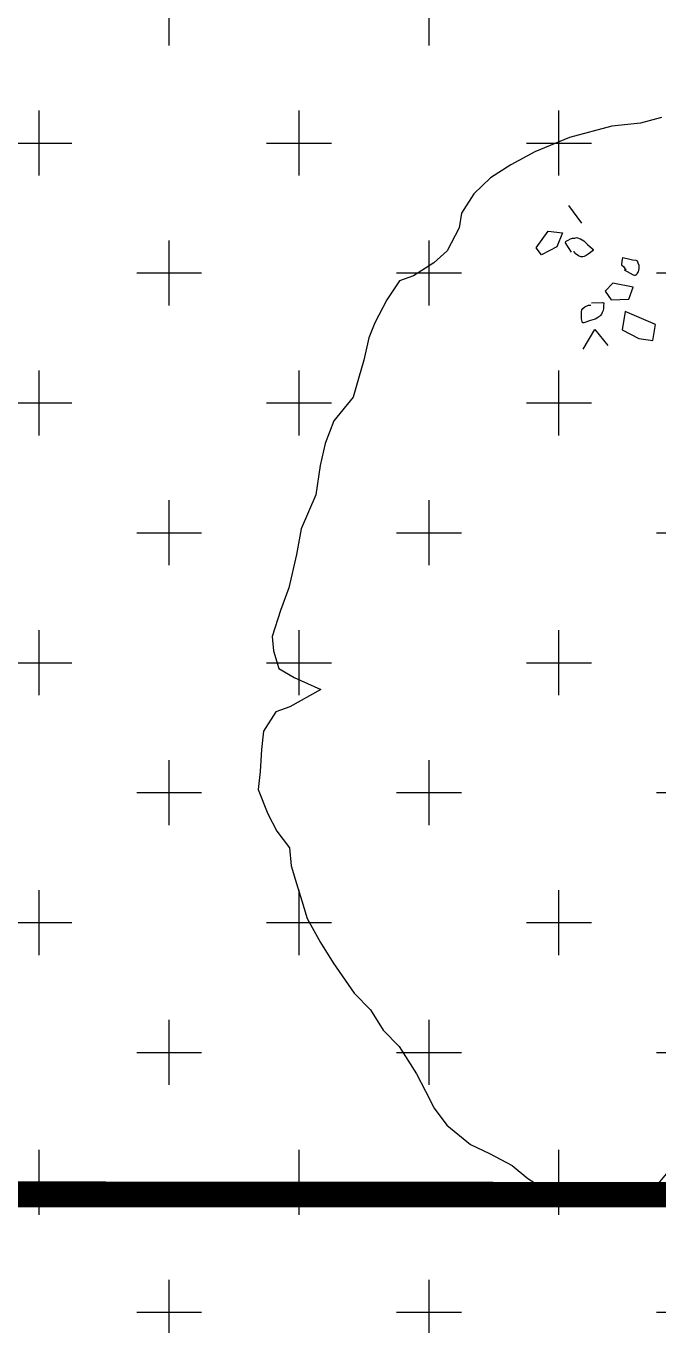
# Model space of a CAD drawing. Header units: metres. Extents: x 71066629 to 71645179, y 84793221 to 85208804.
# Drawn here: x 71285218 to 71289080, y 85024042 to 85031978 of the extents above; entities that cross this region are included whole.
import ezdxf

# ---------------------------------------------------------------- set-up
doc = ezdxf.new("R2010")
doc.units = ezdxf.units.M
doc.header["$LTSCALE"] = 1000
doc.linetypes.add('HIDDENX2', pattern=[19.049999999999997, 12.7, -6.35])
for name, color, linetype in [('A_SITEP_PLANT', 85, 'Continuous'), ('G-BSMT-OTLN', 5, 'HIDDENX2'), ('G-PLTG', 105, 'Continuous')]:
    doc.layers.add(name, color=color, linetype=linetype)

# ---------------------------------------------------------------- blocks, each defined once
blk = doc.blocks.new('A$C1F6C256B')
at = {"layer": 'A_SITEP_PLANT'}
for p, q in [((1318.097973540018, 4291.727245808463), (1264.785407084681, 4363.345617559448)), ((1318.097973540018, 4291.727245808463), (1264.785407084681, 4363.345617559448)), ((1131.893351090257, 4190.971924650774), (1180.97796724987, 4259.3547952433)), ((1131.893351090257, 4190.971924650774), (1180.97796724987, 4259.3547952433)), ((1180.97796724987, 4259.3547952433), (1239.312438831316, 4251.565258438088)), ((1180.97796724987, 4259.3547952433), (1239.312438831316, 4251.565258438088)), ((1239.312438831316, 4251.565258438088), (1216.066580242769, 4195.043071364839)), ((1239.312438831316, 4251.565258438088), (1216.066580242769, 4195.043071364839)), ((1153.378962853807, 4162.947876524821), (1131.893351090257, 4190.971924650774)), ((1153.378962853807, 4162.947876524821), (1131.893351090257, 4190.971924650774)), ((1216.066580242769, 4195.043071364839), (1153.378962853807, 4162.947876524821)), ((1216.066580242769, 4195.043071364839), (1153.378962853807, 4162.947876524821)), ((1443.599912244768, 4047.569325305172), (1412.406469291018, 4015.14843804267)), ((1443.599912244768, 4047.569325305172), (1412.406469291018, 4015.14843804267)), ((1527.147797315032, 4031.345237376518), (1443.599912244768, 4047.569325305172)), ((1527.147797315032, 4031.345237376518), (1443.599912244768, 4047.569325305172)), ((1508.979310402123, 3981.800584983721), (1527.147797315032, 4031.345237376518)), ((1508.979310402123, 3981.800584983721), (1527.147797315032, 4031.345237376518)), ((1412.406469291018, 4015.14843804267), (1437.551128740248, 3979.799049899768)), ((1412.406469291018, 4015.14843804267), (1437.551128740248, 3979.799049899768)), ((1437.551128740248, 3979.799049899768), (1508.979310402123, 3981.800584983721)), ((1437.551128740248, 3979.799049899768), (1508.979310402123, 3981.800584983721)), ((1494.476424120192, 3932.00725420806), (1481.948406350101, 3857.120886165416)), ((1494.476424120192, 3932.00725420806), (1481.948406350101, 3857.120886165416)), ((1618.293994075386, 3878.891576869588), (1494.476424120192, 3932.00725420806)), ((1618.293994075386, 3878.891576869588), (1494.476424120192, 3932.00725420806)), ((1606.878234266653, 3813.219474645012), (1618.293994075386, 3878.891576869588)), ((1606.878234266653, 3813.219474645012), (1618.293994075386, 3878.891576869588)), ((1323.758009000041, 3777.950554907555), (1370.373561948189, 3859.040769412183)), ((1323.758009000041, 3777.950554907555), (1370.373561948189, 3859.040769412183)), ((1370.373561948189, 3859.040769412183), (1423.29154575523, 3793.454137153924)), ((1370.373561948189, 3859.040769412183), (1423.29154575523, 3793.454137153924)), ((1481.948406350101, 3857.120886165416), (1549.887928289943, 3821.749297759758)), ((1481.948406350101, 3857.120886165416), (1549.887928289943, 3821.749297759758)), ((1549.887928289943, 3821.749297759758), (1606.878234266653, 3813.219474645012)), ((1549.887928289943, 3821.749297759758), (1606.878234266653, 3813.219474645012)), ((1423.29154575523, 3793.454137153924), (1423.29154575523, 3793.454137153924)), ((1423.29154575523, 3793.454137153924), (1423.29154575523, 3793.454137153924))]:
    blk.add_line(p, q, dxfattribs=at)
for points in [[(1642.305664752203, 4721.926305813075), (1556.382073184126, 4698.663585379749), (1439.765333458432, 4687.137301912531), (1267.807040899759, 4640.801579416671), (1126.351758878562, 4582.712403277168), (1028.699635377969, 4528.748435532529), (945.549205326126, 4476.422053269635), (878.4789468033123, 4410.913125867752), (827.356295871723, 4332.412803338433), (818.5908894624445, 4272.666669974831), (768.921014415333, 4179.539820859034), (714.9463471671334, 4129.894665983651), (631.803126731771, 4077.567220263795), (575.0354790056008, 4057.186244616838), (523.9128280024161, 3978.68592192579), (474.2627719888114, 3885.358555483108), (450.850324730156, 3824.36719942966), (430.3491767723463, 3733.920882148901), (408.3824696831871, 3658.302304325247), (386.4355815559393, 3582.483208958671), (307.7082624550094, 3486.484350815736), (272.5798926819116, 3394.592293437483), (252.0589258337859, 3304.346493717283), (234.4364749674569, 3184.846945703437), (174.5682365890243, 3046.399972258864), (155.493009838101, 2941.526950759377), (124.7608963397215, 2806.162239437108), (89.71824310789816, 2714.481130562898), (56.03561357589206, 2607.961851351254), (61.77911023132037, 2549.852240093344), (83.61538768949686, 2478.360629601783), (146.1463511046022, 2440.431476439466), (253.997510519519, 2392.213385480893), (128.6153643845464, 2320.940968659212), (71.74921679752879, 2300.550257387659), (20.62656586657977, 2222.049934777431), (13.2154354804079, 2147.667539355782), (7.321690448035952, 2058.867479724402), (0.002024136018008, 1984.49412459007), (39.14035925449571, 1885.373097831995), (75.49814933928428, 1815.318555576203), (126.4707256511902, 1746.907448278682), (133.6796076080063, 1673.971856564633), (155.4172115197289, 1602.472269467224), (177.2338440620806, 1531.179417454725), (198.9714479016257, 1459.679830276844), (252.7370048359153, 1362.004543759744), (305.1482856743969, 1278.965519363468), (390.9609190578922, 1154.92105175191), (456.4551817540778, 1087.945253680053), (508.7944697493222, 1004.700189383439), (574.2954203562695, 937.7286046498921), (609.2148536454188, 882.2984616172907), (644.127251292346, 826.8676231847785), (680.4917294316692, 756.8172939975339), (716.8569028186612, 686.7599291134393), (767.7306316820323, 618.3426041385392), (863.8463973519974, 539.420811531425), (941.004756412236, 502.9356396010262), (1034.228346352058, 453.2753263484337), (1098.185752463935, 400.9141919470276), (1176.880620377022, 349.8178741494485), (1254.058450668294, 313.1357026864716), (1328.325329246116, 305.9049743505893), (1388.075921456854, 297.0405466816446), (1488.626734983875, 321.7490070864151), (1546.931587025989, 327.5118011157319), (1616.900187628286, 363.7687392335793), (1682.623727331346, 443.9093473517278)], [(1275.627086627472, 4173.815905408759), (1251.848739111505, 4211.730054174346), (1250.969436887768, 4213.465432038094), (1250.229151814012, 4214.809597481974), (1253.678788076271, 4217.779196506919), (1261.457894387306, 4221.986621536926), (1271.621917139914, 4227.644627554313), (1279.098735588486, 4230.81334516505), (1289.096590515168, 4230.991617881868), (1295.40965750441, 4232.62797695896), (1304.74354291975, 4230.314459499612), (1307.146829766571, 4229.53961617325), (1312.413894927479, 4227.428015078127), (1325.928858308238, 4219.659489149141), (1340.798430910043, 4205.346683892916), (1361.895342663222, 4187.400931392884), (1363.534401119512, 4184.124388399767), (1364.495022698306, 4182.599524501217), (1360.643187497568, 4178.577790700365), (1353.241805173981, 4171.573030626372), (1343.077782565088, 4165.915024546208), (1334.83585628873, 4160.244520426088), (1327.839000897599, 4156.316888669681), (1321.205054252758, 4153.838908700826), (1313.892607270565, 4154.128535494965), (1304.120377056301, 4158.828443558538), (1290.967974618194, 4168.050139294501), (1288.966355075536, 4169.873512543389), (1287.246509114339, 4172.943146307225), (1286.767425493919, 4173.702147376811), (1285.607450586278, 4176.219689219026)], [(1275.627086627472, 4173.815905408759), (1251.848739111505, 4211.730054174346), (1250.969436887768, 4213.465432038094), (1250.229151814012, 4214.809597481974), (1253.678788076271, 4217.779196506919), (1261.457894387306, 4221.986621536926), (1271.621917139914, 4227.644627554313), (1279.098735588486, 4230.81334516505), (1289.096590515168, 4230.991617881868), (1295.40965750441, 4232.62797695896), (1304.74354291975, 4230.314459499612), (1307.146829766571, 4229.53961617325), (1312.413894927479, 4227.428015078127), (1325.928858308238, 4219.659489149141), (1340.798430910043, 4205.346683892916), (1361.895342663222, 4187.400931392884), (1363.534401119512, 4184.124388399767), (1364.495022698306, 4182.599524501217), (1360.643187497568, 4178.577790700365), (1353.241805173981, 4171.573030626372), (1343.077782565088, 4165.915024546208), (1334.83585628873, 4160.244520426088), (1327.839000897599, 4156.316888669681), (1321.205054252758, 4153.838908700826), (1313.892607270565, 4154.128535494965), (1304.120377056301, 4158.828443558538), (1290.967974618194, 4168.050139294501), (1288.966355075536, 4169.873512543389), (1287.246509114339, 4172.943146307225), (1286.767425493919, 4173.702147376811), (1285.607450586278, 4176.219689219026)], [(1490.44396796485, 4101.774085758516), (1527.344340312586, 4080.534451371496), (1532.834069900273, 4080.267145426624), (1536.381004613184, 4080.212768221071), (1538.124446159345, 4080.992517290317), (1541.914496335609, 4083.590809898218), (1543.68008476618, 4086.1950350923), (1548.317131029209, 4093.530447860365), (1551.278625171632, 4107.58444686691), (1551.632291299175, 4119.35237497298), (1547.336139428313, 4129.044460892095), (1543.998217826185, 4136.202617039031), (1538.752483211516, 4139.122679577442), (1523.566838828207, 4140.253938091279), (1508.525562902505, 4145.036935877899), (1489.676461344469, 4148.434742356884), (1485.230405518261, 4150.425014833804), (1483.628024628153, 4150.266637093155), (1480.486995974498, 4137.004798532697), (1479.288130049361, 4122.521139171062), (1480.948171536555, 4120.05657557727), (1487.975536992541, 4115.490320378478), (1493.155362588121, 4107.100434102089), (1498.459390019532, 4102.56632215617)], [(1490.44396796485, 4101.774085758516), (1527.344340312586, 4080.534451371496), (1532.834069900273, 4080.267145426624), (1536.381004613184, 4080.212768221071), (1538.124446159345, 4080.992517290317), (1541.914496335609, 4083.590809898218), (1543.68008476618, 4086.1950350923), (1548.317131029209, 4093.530447860365), (1551.278625171632, 4107.58444686691), (1551.632291299175, 4119.35237497298), (1547.336139428313, 4129.044460892095), (1543.998217826185, 4136.202617039031), (1538.752483211516, 4139.122679577442), (1523.566838828207, 4140.253938091279), (1508.525562902505, 4145.036935877899), (1489.676461344469, 4148.434742356884), (1485.230405518261, 4150.425014833804), (1483.628024628153, 4150.266637093155), (1480.486995974498, 4137.004798532697), (1479.288130049361, 4122.521139171062), (1480.948171536555, 4120.05657557727), (1487.975536992541, 4115.490320378478), (1493.155362588121, 4107.100434102089), (1498.459390019532, 4102.56632215617)], [(1357.655395998212, 3967.248833671154), (1402.396260361944, 3969.038783930184), (1404.119598314923, 3969.00664058706), (1405.942315493478, 3968.984319783165), (1406.798838613148, 3964.415573714272), (1406.548391434597, 3955.691440926196), (1406.294452192378, 3943.929817555909), (1405.282736980764, 3935.73787074053), (1400.465055309353, 3927.166193862737), (1398.554218983685, 3920.910142390785), (1392.27462220093, 3913.813782051526), (1390.309680297214, 3912.202234639263), (1385.797715451452, 3908.72268330594), (1372.304766496353, 3900.91336235404), (1352.443665095314, 3895.106812188489), (1326.226651276928, 3886.03985722363), (1322.780854808923, 3886.104230834055), (1320.977077083197, 3885.925947225653), (1319.320527515258, 3891.428001303022), (1316.827273933042, 3901.298283906246), (1317.081213175145, 3913.059907204908), (1316.411556208448, 3922.907956080773), (1316.62120153819, 3931.020627021062), (1317.751482790278, 3938.012986834307), (1321.404248933599, 3944.039808435017), (1330.507454616658, 3950.196841057303), (1345.000947489636, 3957.092672944884), (1347.666536471748, 3957.761089935521), (1351.213471184019, 3957.706712658226), (1352.114920292574, 3957.795811000339), (1354.77899768966, 3957.455248996645)], [(1357.655395998212, 3967.248833671154), (1402.396260361944, 3969.038783930184), (1404.119598314923, 3969.00664058706), (1405.942315493478, 3968.984319783165), (1406.798838613148, 3964.415573714272), (1406.548391434597, 3955.691440926196), (1406.294452192378, 3943.929817555909), (1405.282736980764, 3935.73787074053), (1400.465055309353, 3927.166193862737), (1398.554218983685, 3920.910142390785), (1392.27462220093, 3913.813782051526), (1390.309680297214, 3912.202234639263), (1385.797715451452, 3908.72268330594), (1372.304766496353, 3900.91336235404), (1352.443665095314, 3895.106812188489), (1326.226651276928, 3886.03985722363), (1322.780854808923, 3886.104230834055), (1320.977077083197, 3885.925947225653), (1319.320527515258, 3891.428001303022), (1316.827273933042, 3901.298283906246), (1317.081213175145, 3913.059907204908), (1316.411556208448, 3922.907956080773), (1316.62120153819, 3931.020627021062), (1317.751482790278, 3938.012986834307), (1321.404248933599, 3944.039808435017), (1330.507454616658, 3950.196841057303), (1345.000947489636, 3957.092672944884), (1347.666536471748, 3957.761089935521), (1351.213471184019, 3957.706712658226), (1352.114920292574, 3957.795811000339), (1354.77899768966, 3957.455248996645)]]:
    blk.add_lwpolyline(points, dxfattribs=at)
blk.add_lwpolyline([(1131.89335030329, 4190.971926654224), (1131.89335030329, 4190.971926654224)], close=True, dxfattribs=at)
blk.add_lwpolyline([(1131.89335030329, 4190.971926654224), (1131.89335030329, 4190.971926654224)], close=True, dxfattribs=at)

msp = doc.modelspace()

# ---------------------------------------------------------------- hatches: boundary and pattern name
at = {"layer": 'G-PLTG'}
h = msp.add_hatch(dxfattribs=at)
h.set_pattern_fill('CROSS', color=256, scale=500, style=0)
h.set_pattern_definition([(0, (0, 0), (793.75, 793.75), [396.875, -1190.625]), (90, (198.4375, -198.4375), (-793.75, 793.75), [396.875, -1190.625])])
h.paths.add_polyline_path([(71288570.55134961, 85061443.37060535), (71260191.58164696, 85056948.58337198), (71260191.58164696, 85020234.32655975), (71266949.5167804, 85020531.79929733), (71295087.5225633, 85020296.83383997)])

# ---------------------------------------------------------------- linework, layer by layer
at = {"layer": 'G-BSMT-OTLN', "ltscale": 0.1, "const_width": 200}
msp.add_lwpolyline([(71157191.58090669, 85140759.55333252), (71157191.58090669, 85135259.55333154), (71153991.5812761, 85135259.55333154), (71153991.58127633, 85005669.52005905), (71165691.58195624, 85007522.61812352), (71165691.58119047, 85013394.9157322), (71238076.46104214, 85024859.55444618), (71460791.5816469, 85024859.55444579), (71460791.58164707, 85127259.5534181), (71457591.58201651, 85127259.5534181), (71457591.58201635, 85140759.5547513)], close=True, dxfattribs=at)

# ---------------------------------------------------------------- block references
at = {"layer": 'A_SITEP_PLANT', "xscale": 1.5, "yscale": 1.5, "zscale": 1.5}
msp.add_blockref('A$C1F6C256B', (71286637.5308928, 85024336.21678376), dxfattribs=at)

doc.saveas('drawing.dxf')
